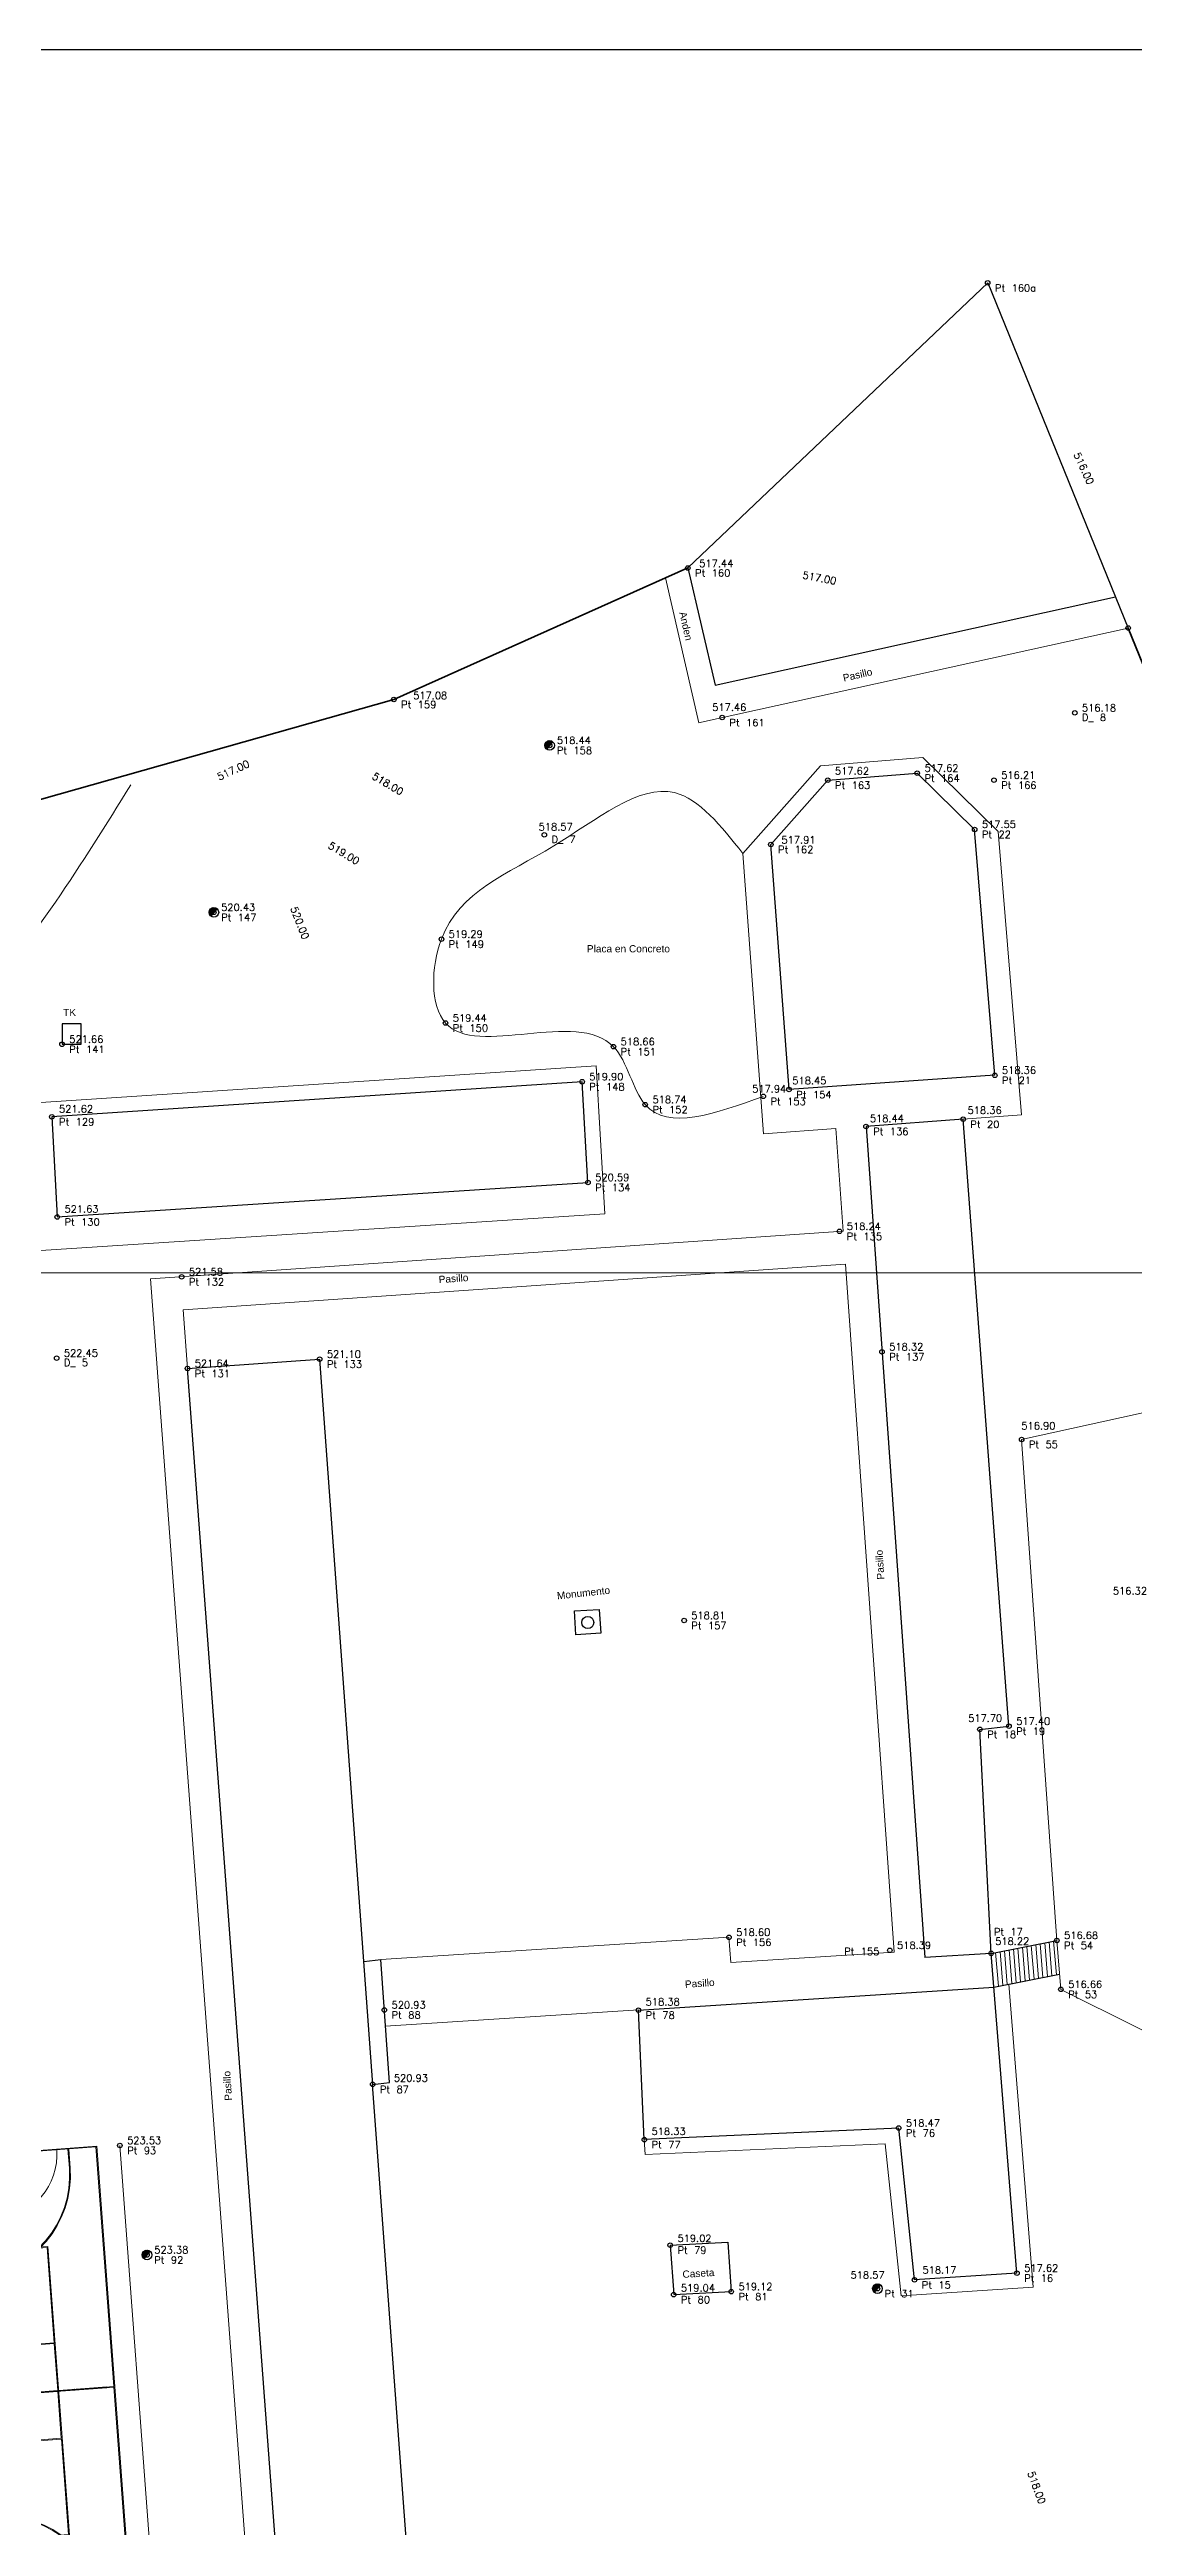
# Model space of a CAD drawing. Header units: metres. Extents: x -38 to 1057472, y -19 to 977469.
# Drawn here: x 1048205.9 to 1048277.8, y 950216.7 to 950381.3 of the extents above; entities that cross this region are included whole.
import ezdxf

# ---------------------------------------------------------------- set-up
doc = ezdxf.new("R2010")
doc.units = ezdxf.units.M
doc.header["$LTSCALE"] = 0.0005
doc.layers.get('0').update_dxf_attribs({"linetype": 'CONTINUOUS'})
for name, color, linetype, lineweight in [('anden', 3, 'CONTINUOUS', 9), ('barranco', 3, 'CONTINUOUS', 13), ('BASQUETBOL', 1, 'CONTINUOUS', 15), ('cancha', 7, 'CONTINUOUS', 15), ('CERRAMIENTO', 20, 'CONTINUOUS', 35), ('COORD', 7, 'CONTINUOUS', 9), ('cotas', 1, 'CONTINUOUS', 9), ('COTAS LB', 7, 'CONTINUOUS', 15), ('LINEAS', 7, 'CONTINUOUS', 15), ('MICROFUTBOL', 7, 'CONTINUOUS', 15), ('MURO', 7, 'CONTINUOUS', 30), ('poste', 1, 'CONTINUOUS', 15), ('puntos', 7, 'CONTINUOUS', 15), ('textos', 7, 'CONTINUOUS', 15), ('via', 236, 'CONTINUOUS', 20), ('VOLEIBOL', 4, 'CONTINUOUS', 15)]:
    doc.layers.add(name, color=color, linetype=linetype, lineweight=lineweight)
doc.layers.add('V', color=2, linetype='CONTINUOUS', plot=False)
doc.styles.add('1.2mm400', font='ARIAL.TTF', dxfattribs={"height": 0.2})
doc.styles.get("Standard").update_dxf_attribs({"font": 'txt.shx', "height": 1.5})

# ---------------------------------------------------------------- blocks, each defined once
blk = doc.blocks.new('poste')
at = {"layer": 'MURO'}
for p, q in [((-0.32, -0.04), (-0.03, 0.32)), ((-0.32, 0.03), (-0.1, 0.3)), ((-0.3, -0.11), (0.04, 0.32)), ((-0.28, -0.16), (0.09, 0.31)), ((-0.25, -0.2), (0.14, 0.29)), ((-0.22, -0.23), (0.17, 0.27)), ((-0.19, -0.26), (0.21, 0.24))]:
    blk.add_line(p, q, dxfattribs=at)
blk.add_circle((0, 0), 0.32, dxfattribs=at)
blk = doc.blocks.new('CANCHA')
at = {"layer": 'BASQUETBOL'}
for p, q in [((14.97, 15.5), (14.97, 9.8)), ((15.02, 15.5), (15.02, 9.8)), ((0.05, 14.25), (1.25, 14.25)), ((0.05, 14.2), (1.25, 14.2)), ((29.95, 14.25), (28.75, 14.25)), ((29.95, 14.2), (28.75, 14.2)), ((0.05, 11), (5.05, 9.8)), ((0.05, 10.95), (4.87, 9.79)), ((24.95, 9.8), (29.95, 11)), ((25.13, 9.79), (29.95, 10.95)), ((5, 9.75), (5, 6.25)), ((6, 9.75), (6, 6.25)), ((14.97, 9.75), (14.97, 6.25)), ((15.02, 9.75), (15.02, 6.25)), ((24, 6.25), (24, 9.75)), ((25, 6.25), (25, 9.75)), ((0, 8), (1.4, 8)), ((1.25, 8.9), (1.25, 7.1)), ((29.95, 8), (28.6, 8)), ((28.75, 7.1), (28.75, 8.9)), ((4.87, 6.21), (0.05, 5.05)), ((5.05, 6.2), (0.05, 5)), ((14.97, 6.2), (14.97, 0.5)), ((15.02, 6.2), (15.02, 0.5)), ((29.95, 5), (24.95, 6.2)), ((29.95, 5.05), (25.13, 6.21)), ((0.05, 1.8), (1.25, 1.8)), ((0.05, 1.75), (1.25, 1.75)), ((29.95, 1.8), (28.75, 1.8)), ((29.95, 1.75), (28.75, 1.75))]:
    blk.add_line(p, q, dxfattribs=at)
for centre in [(1.62, 8), (28.37, 8)]:
    blk.add_circle(centre, 0.225, dxfattribs=at)
for centre, radius, start, end in [((1.25, 8), 6.25, 270.0001, 90.0001), ((1.25, 8), 6.2, 270.0001, 90.0001), ((28.75, 8), 6.25, 90.0001, 270.0001), ((28.75, 8), 6.2, 90.0001, 270.0001), ((5.05, 8), 1.8, 95.6637, 264.3365), ((5.05, 8), 1.75, 91.6374, 268.3629), ((5.05, 8), 1.8, 270.0001, 90.0001), ((5.05, 8), 1.75, 270.0001, 90.0001), ((15, 8), 1.8, 90.7959, 269.2043), ((15, 8), 1.75, 90.8187, 269.1816), ((15, 8), 1.8, 270.7959, 89.2043), ((15, 8), 1.75, 270.8187, 89.1816), ((24.95, 8), 1.8, 90.0001, 270.0001), ((24.95, 8), 1.75, 90.0001, 270.0001), ((24.95, 8), 1.75, 271.6374, 88.3629), ((24.95, 8), 1.8, 275.6637, 84.3365)]:
    blk.add_arc(centre, radius, start, end, dxfattribs=at)
at = {"layer": 'MICROFUTBOL'}
for p, q in [((0, 16), (0, 0)), ((0, 16), (30, 16)), ((0.05, 15.95), (14.97, 15.95)), ((0.05, 15.95), (0.05, 0.05)), ((14.97, 15.95), (14.97, 11)), ((15.02, 15.95), (15.02, 11)), ((15.02, 15.95), (29.95, 15.95)), ((29.95, 15.95), (29.95, 0.05)), ((30, 16), (30, 0)), ((14.97, 10.95), (14.97, 5.05)), ((15.02, 10.95), (15.02, 5.05)), ((0.05, 9.5), (0.15, 9.5)), ((0.05, 9.4), (0.15, 9.4)), ((0.15, 9.4), (0.15, 9.5)), ((4.05, 6.5), (4.05, 9.5)), ((25.95, 9.5), (25.95, 6.5)), ((29.95, 9.5), (29.85, 9.5)), ((29.85, 9.5), (29.85, 9.4)), ((29.95, 9.4), (29.85, 9.4)), ((0.05, 6.6), (0.15, 6.6)), ((0.05, 6.5), (0.15, 6.5)), ((0.15, 6.5), (0.15, 6.6)), ((29.95, 6.6), (29.85, 6.6)), ((29.85, 6.6), (29.85, 6.5)), ((29.95, 6.5), (29.85, 6.5)), ((14.97, 5), (14.97, 0.05)), ((15.02, 5), (15.02, 0.05)), ((0, 0), (30, 0)), ((0.05, 0.05), (14.97, 0.05)), ((15.02, 0.05), (29.95, 0.05))]:
    blk.add_line(p, q, dxfattribs=at)
for centre in [(5.1, 8), (23.95, 8)]:
    blk.add_circle(centre, 0.1, dxfattribs=at)
for centre, radius, start, end in [((0.05, 9.5), 4, 0.0001, 90.0001), ((29.95, 9.5), 4, 90.0001, 180.0001), ((15, 8), 3, 90.4776, 269.5226), ((15, 8), 2.95, 90.4857, 269.5146), ((15, 8), 3, 270.4776, 89.5226), ((15, 8), 2.95, 270.4857, 89.5146), ((0.05, 6.5), 4, 270.0001, 0.0001), ((29.95, 6.5), 4, 180.0001, 270.0001)]:
    blk.add_arc(centre, radius, start, end, dxfattribs=at)
at = {"layer": 'VOLEIBOL'}
for p, q in [((6, 12.5), (6, 3.5)), ((6, 12.5), (24, 12.5)), ((6.05, 12.45), (12, 12.45)), ((6.05, 12.45), (6.05, 3.55)), ((12, 12.45), (12, 3.55)), ((12.05, 12.45), (12.05, 3.55)), ((12.05, 12.45), (14.97, 12.45)), ((14.97, 12.45), (14.97, 3.55)), ((15.02, 12.45), (15.02, 3.55)), ((15.02, 12.45), (17.95, 12.45)), ((17.95, 12.45), (17.95, 3.55)), ((18, 12.45), (18, 3.55)), ((18, 12.45), (23.95, 12.45)), ((23.95, 12.45), (23.95, 3.55)), ((24, 12.5), (24, 3.5)), ((24.2, 12.5), (24.2, 12.45)), ((24.2, 12.5), (24.35, 12.5)), ((24.2, 12.45), (24.35, 12.45)), ((24.35, 12.5), (24.35, 12.45)), ((24.2, 9.55), (24.2, 9.5)), ((24.2, 9.55), (24.35, 9.55)), ((24.2, 9.5), (24.35, 9.5)), ((24.35, 9.55), (24.35, 9.5)), ((5.65, 6.5), (5.65, 6.45)), ((5.65, 6.5), (5.8, 6.5)), ((5.65, 6.45), (5.8, 6.45)), ((5.8, 6.5), (5.8, 6.45)), ((5.65, 3.55), (5.8, 3.55)), ((5.65, 3.55), (5.65, 3.5)), ((5.65, 3.5), (5.8, 3.5)), ((5.8, 3.55), (5.8, 3.5)), ((6, 3.5), (24, 3.5)), ((6.05, 3.55), (12, 3.55)), ((12.05, 3.55), (14.97, 3.55)), ((15.02, 3.55), (17.95, 3.55)), ((18, 3.55), (23.95, 3.55))]:
    blk.add_line(p, q, dxfattribs=at)
for centre in [(15, 13.5), (15, 2.5)]:
    blk.add_circle(centre, 0.03, dxfattribs=at)

msp = doc.modelspace()

# ---------------------------------------------------------------- linework, layer by layer
at = {"linetype": 'Continuous'}
for p, q in [((1048268.151, 950365.754), (1048268.151, 950365.754)), ((1048268.151, 950365.754), (1048268.151, 950365.754)), ((1048248.24, 950346.82), (1048248.24, 950346.82)), ((1048248.24, 950346.82), (1048248.24, 950346.82)), ((1048277.48, 950342.83), (1048277.48, 950342.83)), ((1048277.48, 950342.83), (1048277.48, 950342.83)), ((1048228.72, 950338.08), (1048228.72, 950338.08)), ((1048228.72, 950338.08), (1048228.72, 950338.08)), ((1048273.93, 950337.19), (1048273.93, 950337.19)), ((1048273.93, 950337.19), (1048273.93, 950337.19)), ((1048250.52, 950336.88), (1048250.52, 950336.88)), ((1048250.52, 950336.88), (1048250.52, 950336.88)), ((1048239.06, 950335.03), (1048239.06, 950335.03)), ((1048239.06, 950335.03), (1048239.06, 950335.03)), ((1048257.53, 950332.72), (1048257.53, 950332.72)), ((1048257.53, 950332.72), (1048257.53, 950332.72)), ((1048263.47, 950333.19), (1048263.47, 950333.19)), ((1048263.47, 950333.19), (1048263.47, 950333.19)), ((1048268.57, 950332.72), (1048268.57, 950332.72)), ((1048268.57, 950332.72), (1048268.57, 950332.72)), ((1048238.71, 950329.09), (1048238.71, 950329.09)), ((1048238.71, 950329.09), (1048238.71, 950329.09)), ((1048267.28, 950329.45), (1048267.28, 950329.45)), ((1048267.28, 950329.45), (1048267.28, 950329.45)), ((1048267.73, 950329.53), (1048267.73, 950329.53)), ((1048267.73, 950329.53), (1048267.73, 950329.53)), ((1048253.75, 950328.45), (1048253.75, 950328.45)), ((1048253.75, 950328.45), (1048253.75, 950328.45)), ((1048216.77, 950323.94), (1048216.77, 950323.94)), ((1048216.77, 950323.94), (1048216.77, 950323.94)), ((1048231.88, 950322.16), (1048231.88, 950322.16)), ((1048231.88, 950322.16), (1048231.88, 950322.16)), ((1048232.15, 950316.59), (1048232.15, 950316.59)), ((1048232.15, 950316.59), (1048232.15, 950316.59)), ((1048206.69, 950315.18), (1048206.69, 950315.18)), ((1048206.69, 950315.18), (1048206.69, 950315.18)), ((1048243.3, 950315.02), (1048243.3, 950315.02)), ((1048243.3, 950315.02), (1048243.3, 950315.02)), ((1048241.22, 950312.69), (1048241.22, 950312.69)), ((1048241.22, 950312.69), (1048241.22, 950312.69)), ((1048268.62, 950313.12), (1048268.62, 950313.12)), ((1048268.62, 950313.12), (1048268.62, 950313.12)), ((1048245.41, 950311.17), (1048245.41, 950311.17)), ((1048245.41, 950311.17), (1048245.41, 950311.17)), ((1048253.25, 950311.72), (1048253.25, 950311.72)), ((1048253.25, 950311.72), (1048253.25, 950311.72)), ((1048254.96, 950312.17), (1048254.96, 950312.17)), ((1048254.96, 950312.17), (1048254.96, 950312.17)), ((1048206.01, 950310.36), (1048206.01, 950310.36)), ((1048206.01, 950310.36), (1048206.01, 950310.36)), ((1048260.07, 950309.72), (1048260.07, 950309.72)), ((1048260.07, 950309.72), (1048260.07, 950309.72)), ((1048266.52, 950310.2), (1048266.52, 950310.2)), ((1048266.52, 950310.2), (1048266.52, 950310.2)), ((1048241.61, 950306), (1048241.61, 950306)), ((1048241.61, 950306), (1048241.61, 950306)), ((1048206.37, 950303.71), (1048206.37, 950303.71)), ((1048206.37, 950303.71), (1048206.37, 950303.71)), ((1048258.31, 950302.75), (1048258.31, 950302.75)), ((1048258.31, 950302.75), (1048258.31, 950302.75)), ((1048214.63, 950299.73), (1048214.63, 950299.73)), ((1048214.63, 950299.73), (1048214.63, 950299.73)), ((1048206.33, 950294.33), (1048206.33, 950294.33)), ((1048206.33, 950294.33), (1048206.33, 950294.33)), ((1048223.79, 950294.26), (1048223.79, 950294.26)), ((1048223.79, 950294.26), (1048223.79, 950294.26)), ((1048261.13, 950294.75), (1048261.13, 950294.75)), ((1048261.13, 950294.75), (1048261.13, 950294.75)), ((1048215.02, 950293.64), (1048215.02, 950293.64)), ((1048215.02, 950293.64), (1048215.02, 950293.64)), ((1048270.4, 950288.93), (1048270.4, 950288.93)), ((1048270.4, 950288.93), (1048270.4, 950288.93)), ((1048247.99, 950276.9), (1048247.99, 950276.9)), ((1048247.99, 950276.9), (1048247.99, 950276.9)), ((1048267.63, 950269.67), (1048267.63, 950269.67)), ((1048267.63, 950269.67), (1048267.63, 950269.67)), ((1048269.56, 950269.88), (1048269.56, 950269.88)), ((1048269.56, 950269.88), (1048269.56, 950269.88)), ((1048250.97, 950255.86), (1048250.97, 950255.86)), ((1048250.97, 950255.86), (1048250.97, 950255.86)), ((1048261.65, 950254.99), (1048261.65, 950254.99)), ((1048261.65, 950254.99), (1048261.65, 950254.99)), ((1048268.38, 950254.79), (1048268.38, 950254.79)), ((1048268.38, 950254.79), (1048268.38, 950254.79)), ((1048272.74, 950255.65), (1048272.74, 950255.65)), ((1048272.74, 950255.65), (1048272.74, 950255.65)), ((1048273.01, 950252.4), (1048273.01, 950252.4)), ((1048273.01, 950252.4), (1048273.01, 950252.4)), ((1048228.09, 950251.03), (1048228.09, 950251.03)), ((1048228.09, 950251.03), (1048228.09, 950251.03)), ((1048244.96, 950251.02), (1048244.96, 950251.02)), ((1048244.96, 950251.02), (1048244.96, 950251.02)), ((1048227.31, 950246.09), (1048227.31, 950246.09)), ((1048227.31, 950246.09), (1048227.31, 950246.09)), ((1048210.53, 950242.03), (1048210.53, 950242.03)), ((1048210.53, 950242.03), (1048210.53, 950242.03)), ((1048245.35, 950242.42), (1048245.35, 950242.42)), ((1048245.35, 950242.42), (1048245.35, 950242.42)), ((1048262.24, 950243.19), (1048262.24, 950243.19)), ((1048262.24, 950243.19), (1048262.24, 950243.19)), ((1048247.07, 950235.41), (1048247.07, 950235.41)), ((1048247.07, 950235.41), (1048247.07, 950235.41)), ((1048212.33, 950234.76), (1048212.33, 950234.76)), ((1048212.33, 950234.76), (1048212.33, 950234.76)), ((1048270.09, 950233.55), (1048270.09, 950233.55)), ((1048270.09, 950233.55), (1048270.09, 950233.55)), ((1048247.3, 950232.12), (1048247.3, 950232.12)), ((1048247.3, 950232.12), (1048247.3, 950232.12)), ((1048251.12, 950232.32), (1048251.12, 950232.32)), ((1048251.12, 950232.32), (1048251.12, 950232.32)), ((1048260.83, 950232.52), (1048260.83, 950232.52)), ((1048260.83, 950232.52), (1048260.83, 950232.52)), ((1048263.29, 950233.1), (1048263.29, 950233.1)), ((1048263.29, 950233.1), (1048263.29, 950233.1))]:
    msp.add_line(p, q, dxfattribs=at)
for centre in [(1048268.151, 950365.754), (1048248.24, 950346.82), (1048277.48, 950342.83), (1048228.72, 950338.08), (1048250.52, 950336.88), (1048273.93, 950337.19), (1048239.06, 950335.03), (1048257.53, 950332.72), (1048263.47, 950333.19), (1048268.57, 950332.72), (1048238.71, 950329.09), (1048267.28, 950329.45), (1048253.75, 950328.45), (1048216.77, 950323.94), (1048231.88, 950322.16), (1048232.15, 950316.59), (1048206.69, 950315.18), (1048243.3, 950315.02), (1048241.22, 950312.69), (1048268.62, 950313.12), (1048245.41, 950311.17), (1048253.25, 950311.72), (1048254.96, 950312.17), (1048206.01, 950310.36), (1048260.07, 950309.72), (1048266.52, 950310.2), (1048241.61, 950306), (1048206.37, 950303.71), (1048258.31, 950302.75), (1048214.63, 950299.73), (1048206.33, 950294.33), (1048223.79, 950294.26), (1048261.13, 950294.75), (1048215.02, 950293.64), (1048270.4, 950288.93), (1048247.99, 950276.9), (1048267.63, 950269.67), (1048269.56, 950269.88), (1048250.97, 950255.86), (1048261.65, 950254.99), (1048268.38, 950254.79), (1048272.74, 950255.65), (1048273.01, 950252.4), (1048228.09, 950251.03), (1048244.96, 950251.02), (1048227.31, 950246.09), (1048262.24, 950243.19), (1048210.53, 950242.03), (1048245.35, 950242.42), (1048247.07, 950235.41), (1048212.33, 950234.76), (1048270.09, 950233.55), (1048247.3, 950232.12), (1048251.12, 950232.32), (1048260.83, 950232.52), (1048263.29, 950233.1)]:
    msp.add_circle(centre, 0.15, dxfattribs=at)
at = {"layer": 'anden'}
for p, q in [((1048246.751, 950346.153), (1048248.96, 950336.522)), ((1048248.958, 950336.535), (1048277.48, 950342.83)), ((1048257.049, 950333.685), (1048263.845, 950334.223)), ((1048263.845, 950334.223), (1048268.846, 950329.314)), ((1048251.889, 950327.856), (1048257.049, 950333.685)), ((1048270.391, 950310.488), (1048268.846, 950329.314)), ((1048253.274, 950309.221), (1048251.889, 950327.856)), ((1048242.16, 950313.754), (1048204.958, 950311.293)), ((1048242.733, 950303.918), (1048242.16, 950313.754)), ((1048258.075, 950309.579), (1048253.274, 950309.221)), ((1048258.075, 950309.579), (1048258.557, 950302.767)), ((1048270.391, 950310.488), (1048266.52, 950310.2)), ((1048203.583, 950301.374), (1048242.733, 950303.918)), ((1048212.57, 950299.588), (1048258.557, 950302.767)), ((1048219.236, 950210.401), (1048212.57, 950299.588)), ((1048214.729, 950297.532), (1048258.713, 950300.573)), ((1048258.713, 950300.573), (1048261.948, 950254.879)), ((1048215.02, 950293.64), (1048214.729, 950297.532)), ((1048227.852, 950254.376), (1048250.969, 950255.872)), ((1048250.969, 950255.872), (1048251.089, 950254.176)), ((1048251.089, 950254.176), (1048261.948, 950254.879)), ((1048268.676, 950254.848), (1048268.857, 950252.606)), ((1048268.973, 950254.907), (1048269.153, 950252.664)), ((1048269.269, 950254.965), (1048269.449, 950252.723)), ((1048269.565, 950255.024), (1048269.746, 950252.781)), ((1048269.861, 950255.082), (1048270.042, 950252.839)), ((1048270.158, 950255.141), (1048270.338, 950252.898)), ((1048270.454, 950255.199), (1048270.634, 950252.956)), ((1048270.75, 950255.258), (1048270.931, 950253.015)), ((1048271.046, 950255.316), (1048271.227, 950253.073)), ((1048271.343, 950255.374), (1048271.523, 950253.132)), ((1048271.639, 950255.433), (1048271.819, 950253.19)), ((1048271.935, 950255.491), (1048272.116, 950253.249)), ((1048272.231, 950255.55), (1048272.412, 950253.307)), ((1048272.528, 950255.608), (1048272.708, 950253.365)), ((1048271.168, 950232.619), (1048269.548, 950252.742)), ((1048228.167, 950249.945), (1048244.959, 950251.032)), ((1048245.35, 950242.42), (1048245.396, 950241.421)), ((1048261.343, 950242.148), (1048245.396, 950241.421)), ((1048262.395, 950232.039), (1048261.343, 950242.148)), ((1048271.168, 950232.619), (1048262.395, 950232.039))]:
    msp.add_line(p, q, dxfattribs=at)
msp.add_spline([(1048253.25, 950311.72), (1048245.41, 950311.17), (1048243.3, 950315.02), (1048232.15, 950316.59), (1048231.88, 950322.16), (1048239.341, 950328.357), (1048247.355, 950331.893), (1048251.889, 950327.856)], degree=3, dxfattribs=at)
at = {"layer": 'barranco'}
msp.add_spline([(1048160.56, 950299.022), (1048164.054, 950301.229), (1048193.48, 950311.55), (1048200.51, 950317.41), (1048211.252, 950332.408)], degree=3, dxfattribs=at)
at = {"layer": 'CERRAMIENTO', "flags": 128}
for points in [[(1048154.28, 950320.06), (1048176.84, 950324.24), (1048200.91, 950330.21), (1048228.72, 950338.08), (1048248.24, 950346.82)], [(1048277.48, 950342.83), (1048290.58, 950310.64), (1048299.83, 950287.82)]]:
    msp.add_lwpolyline(points, dxfattribs=at)
at = {"layer": 'COORD'}
msp.add_line((1048086.49, 950300), (1048405.531, 950300), dxfattribs=at)
at = {"layer": 'LINEAS'}
msp.add_line((1048212.93, 950209.92), (1048210.53, 950242.03), dxfattribs=at)
at = {"layer": 'MURO'}
for p, q in [((1048248.24, 950346.82), (1048268.151, 950365.754)), ((1048268.151, 950365.754), (1048277.48, 950342.83)), ((1048248.24, 950346.82), (1048250.046, 950339.028)), ((1048250.046, 950339.028), (1048276.639, 950344.897)), ((1048253.75, 950328.45), (1048257.53, 950332.72)), ((1048257.53, 950332.72), (1048263.47, 950333.19)), ((1048263.47, 950333.19), (1048267.28, 950329.45)), ((1048268.62, 950313.12), (1048267.28, 950329.45)), ((1048254.96, 950312.17), (1048253.75, 950328.45)), ((1048241.22, 950312.69), (1048206.01, 950310.36)), ((1048241.61, 950306), (1048241.22, 950312.69)), ((1048268.62, 950313.12), (1048254.96, 950312.17)), ((1048206.01, 950310.36), (1048206.37, 950303.71)), ((1048266.52, 950310.2), (1048260.07, 950309.72)), ((1048260.07, 950309.72), (1048263.98, 950254.506)), ((1048269.56, 950269.88), (1048266.52, 950310.2)), ((1048206.37, 950303.71), (1048241.61, 950306)), ((1048215.02, 950293.64), (1048223.79, 950294.26)), ((1048223.79, 950294.26), (1048227.31, 950246.09)), ((1048221.23, 950210.55), (1048215.02, 950293.64)), ((1048267.63, 950269.67), (1048269.56, 950269.88)), ((1048268.38, 950254.79), (1048267.63, 950269.67)), ((1048268.38, 950254.79), (1048263.98, 950254.506)), ((1048268.38, 950254.79), (1048272.74, 950255.65)), ((1048270.09, 950233.55), (1048268.38, 950254.79)), ((1048226.729, 950254.251), (1048227.852, 950254.376)), ((1048228.433, 950246.215), (1048227.852, 950254.376)), ((1048268.561, 950252.547), (1048272.921, 950253.407)), ((1048244.96, 950251.02), (1048268.561, 950252.547)), ((1048245.35, 950242.42), (1048244.96, 950251.02)), ((1048227.31, 950246.09), (1048228.433, 950246.215)), ((1048229.9, 950211.06), (1048227.31, 950246.09)), ((1048262.24, 950243.19), (1048245.35, 950242.42)), ((1048263.29, 950233.1), (1048262.24, 950243.19)), ((1048247.07, 950235.41), (1048250.89, 950235.61)), ((1048247.07, 950235.41), (1048247.3, 950232.12)), ((1048250.89, 950235.61), (1048251.12, 950232.32)), ((1048270.09, 950233.55), (1048263.29, 950233.1)), ((1048247.3, 950232.12), (1048251.12, 950232.32))]:
    msp.add_line(p, q, dxfattribs=at)
for points in [[(1048206.69, 950315.18), (1048207.966, 950315.18), (1048207.966, 950316.546), (1048206.69, 950316.546)], [(1048240.711, 950277.534), (1048242.358, 950277.639), (1048242.458, 950276.058), (1048240.811, 950275.954)]]:
    msp.add_lwpolyline(points, close=True, dxfattribs=at)
msp.add_circle((1048241.592, 950276.77), 0.402, dxfattribs=at)
at = {"layer": 'V'}
msp.add_lwpolyline([(1048086.49, 950381.256), (1048405.531, 950381.256), (1048405.531, 950126.762), (1048086.49, 950126.762)], close=True, dxfattribs=at)
at = {"layer": 'via', "flags": 128}
msp.add_lwpolyline([(1048285.04, 950296.99), (1048286.5, 950293.96), (1048286.44, 950293.09), (1048284.97, 950292.13), (1048270.4, 950288.93), (1048272.74, 950255.65), (1048273.01, 950252.4), (1048334.66, 950221.69)], dxfattribs=at)

# ---------------------------------------------------------------- block references
at = {"layer": 'cancha', "xscale": 1.068445923439306, "yscale": 1.068445923439306, "zscale": 1.068445923439306, "rotation": 94.27439974223925}
msp.add_blockref('CANCHA', (1048211.381, 950210.023), dxfattribs=at)
at = {"layer": 'poste'}
for p in [(1048239.06, 950335.03), (1048216.77, 950323.94), (1048212.33, 950234.76), (1048260.83, 950232.52)]:
    msp.add_blockref('poste', p, dxfattribs=at)

# ---------------------------------------------------------------- texts
at = {"layer": 'cotas', "color": 1}
for s, p in [('517.44', (1048248.998, 950346.881)), ('517.08', (1048230.001, 950338.106)), ('517.46', (1048249.859, 950337.325)), ('516.18', (1048274.41, 950337.286)), ('518.44', (1048239.54, 950335.126)), ('517.62', (1048263.95, 950333.286)), ('517.62', (1048258.01, 950333.096)), ('516.21', (1048269.05, 950332.816)), ('518.57', (1048238.335, 950329.382)), ('517.91', (1048254.452, 950328.514)), ('517.55', (1048267.76, 950329.546)), ('520.43', (1048217.25, 950324.036)), ('519.29', (1048232.36, 950322.256)), ('521.66', (1048207.17, 950315.276)), ('519.44', (1048232.63, 950316.686)), ('518.66', (1048243.78, 950315.116)), ('519.90', (1048241.7, 950312.786)), ('517.94', (1048252.507, 950311.979)), ('518.45', (1048255.179, 950312.527)), ('518.36', (1048269.1, 950313.216)), ('521.62', (1048206.49, 950310.645)), ('518.74', (1048245.89, 950311.266)), ('518.36', (1048266.815, 950310.555)), ('518.44', (1048260.322, 950310.012)), ('520.59', (1048242.09, 950306.096)), ('521.63', (1048206.85, 950303.995)), ('518.24', (1048258.79, 950302.846)), ('521.58', (1048215.11, 950299.826)), ('522.45', (1048206.81, 950294.426)), ('521.10', (1048224.27, 950294.356)), ('518.32', (1048261.61, 950294.846)), ('521.64', (1048215.5, 950293.736)), ('516.90', (1048270.385, 950289.597)), ('516.32', (1048276.463, 950278.631)), ('518.81', (1048248.47, 950276.996)), ('517.70', (1048266.851, 950270.172)), ('517.40', (1048270.04, 950269.976)), ('518.60', (1048251.45, 950255.956)), ('518.39', (1048262.13, 950255.086)), ('518.22', (1048268.645, 950255.356)), ('516.68', (1048273.22, 950255.746)), ('520.93', (1048228.57, 950251.126)), ('518.38', (1048245.44, 950251.333)), ('516.66', (1048273.49, 950252.496)), ('520.93', (1048228.718, 950246.268)), ('518.47', (1048262.72, 950243.286)), ('523.53', (1048211.01, 950242.126)), ('518.33', (1048245.83, 950242.733)), ('523.38', (1048212.81, 950234.856)), ('519.02', (1048247.55, 950235.619)), ('518.57', (1048259.043, 950233.188)), ('518.17', (1048263.816, 950233.516)), ('517.62', (1048270.57, 950233.646)), ('519.04', (1048247.78, 950232.329)), ('519.12', (1048251.6, 950232.416))]:
    msp.add_text(s, height=0.48, dxfattribs=at).set_placement(p)
at = {"layer": 'COTAS LB', "char_height": 0.48, "attachment_point": 5}
for s, insert, rotation in [('{516.00}', (1048274.531, 950353.433, 516), 294.99271), ('{517.00}', (1048256.981, 950346.152, 517), 349.27427), ('{517.00}', (1048218.056, 950333.387, 517), 24.67426), ('{518.00}', (1048228.323, 950332.475, 518), 329.16704), ('{519.00}', (1048225.405, 950327.867, 519), 329.16704), ('{520.00}', (1048222.478, 950323.245, 520), 291.25878), ('{518.00}', (1048271.399, 950219.306, 518), 290.16307)]:
    msp.add_mtext(s, dxfattribs=dict(at, insert=insert, rotation=rotation))
at = {"layer": 'MURO', "style": '1.2mm400'}
msp.add_text('Monumento', height=0.48, rotation=6.20822, dxfattribs=at).set_placement((1048239.576, 950278.303))
at = {"layer": 'puntos'}
for s, p in [('Pt 160', (1048248.72, 950346.244)), ('Pt 159', (1048229.2, 950337.504)), ('D_ 8', (1048274.41, 950336.654)), ('Pt 161', (1048251, 950336.304)), ('Pt 158', (1048239.54, 950334.454)), ('Pt 163', (1048258.01, 950332.144)), ('Pt 164', (1048263.95, 950332.614)), ('Pt 166', (1048269.05, 950332.144)), ('D_ 7', (1048239.19, 950328.554)), ('Pt 22', (1048267.76, 950328.874)), ('Pt 162', (1048254.23, 950327.874)), ('Pt 147', (1048217.25, 950323.364)), ('Pt 149', (1048232.36, 950321.584)), ('Pt 150', (1048232.63, 950316.014)), ('Pt 141', (1048207.17, 950314.604)), ('Pt 151', (1048243.78, 950314.444)), ('Pt 148', (1048241.7, 950312.114)), ('Pt 21', (1048269.1, 950312.544)), ('Pt 152', (1048245.89, 950310.594)), ('Pt 153', (1048253.73, 950311.144)), ('Pt 154', (1048255.44, 950311.594)), ('Pt 129', (1048206.49, 950309.784)), ('Pt 136', (1048260.55, 950309.144)), ('Pt 20', (1048267, 950309.624)), ('Pt 134', (1048242.09, 950305.424)), ('Pt 130', (1048206.85, 950303.134)), ('Pt 135', (1048258.79, 950302.174)), ('Pt 132', (1048215.11, 950299.154)), ('D_ 5', (1048206.81, 950293.794)), ('Pt 137', (1048261.61, 950294.174)), ('Pt 131', (1048215.5, 950293.064)), ('Pt 133', (1048224.27, 950293.684)), ('Pt 55', (1048270.88, 950288.354)), ('Pt 157', (1048248.47, 950276.324)), ('Pt 18', (1048268.11, 950269.094)), ('Pt 19', (1048270.04, 950269.304)), ('Pt 17', (1048268.554, 950255.98)), ('Pt 156', (1048251.45, 950255.284)), ('Pt 155', (1048258.619, 950254.677)), ('Pt 54', (1048273.22, 950255.074)), ('Pt 53', (1048273.49, 950251.824)), ('Pt 88', (1048228.57, 950250.454)), ('Pt 78', (1048245.44, 950250.444)), ('Pt 87', (1048227.79, 950245.514)), ('Pt 93', (1048211.01, 950241.454)), ('Pt 77', (1048245.83, 950241.844)), ('Pt 76', (1048262.72, 950242.614)), ('Pt 79', (1048247.55, 950234.834)), ('Pt 92', (1048212.81, 950234.184)), ('Pt 16', (1048270.57, 950232.974)), ('Pt 80', (1048247.78, 950231.544)), ('Pt 81', (1048251.6, 950231.744)), ('Pt 31', (1048261.31, 950231.944)), ('Pt 15', (1048263.77, 950232.524))]:
    msp.add_text(s, height=0.48, dxfattribs=at).set_placement(p)
at = {"layer": 'textos'}
msp.add_text('Pt 160a', height=0.48, dxfattribs=at).set_placement((1048268.631, 950365.178))
at = {"layer": 'textos', "style": '1.2mm400'}
for s, rotation, p in [('Anden', 282.61203, (1048247.668, 950343.852)), ('Pasillo', 13.02235, (1048258.6, 950339.265)), ('Pasillo', 4.11389, (1048231.712, 950299.31)), ('Pasillo', 93.46917, (1048261.287, 950279.637)), ('Pasillo', 3.92488, (1048248.06, 950252.497)), ('Pasillo', 93.46917, (1048217.976, 950245.021)), ('Caseta', 3.57534, (1048247.896, 950233.232))]:
    msp.add_text(s, height=0.48, rotation=rotation, dxfattribs=at).set_placement(p)
for s, p in [('Placa en Concreto', (1048241.535, 950321.285)), ('TK', (1048206.766, 950317.051))]:
    msp.add_text(s, height=0.48, dxfattribs=at).set_placement(p)

doc.saveas('drawing.dxf')
